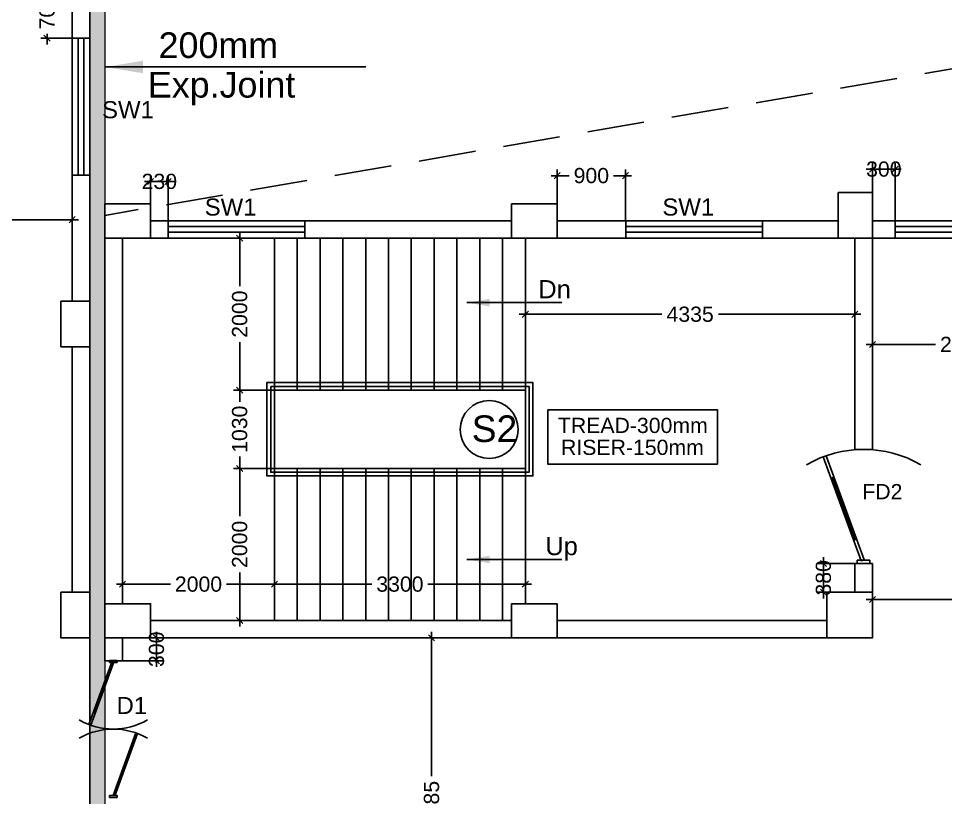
# Model space of a CAD drawing. Extents: x 7620542 to 7843793, y -6476226 to -6093835.
# Drawn here: x 7685352 to 7697545, y -6364630 to -6354381 of the extents above; entities that cross this region are included whole.
import ezdxf
from ezdxf.enums import TextEntityAlignment as Align

# ---------------------------------------------------------------- set-up
doc = ezdxf.new("R2010")
doc.units = 0
doc.header["$LTSCALE"] = 600
doc.header["$MEASUREMENT"] = 0
doc.header["$PDMODE"] = 35
doc.linetypes.add('HIDDEN', pattern=[0.375, 0.25, -0.125])
doc.linetypes.add('HIDDEN2', pattern=[0.1875, 0.125, -0.0625])
doc.layers.get('0').update_dxf_attribs({"linetype": 'CONTINUOUS'})
doc.layers.get('Defpoints').update_dxf_attribs({"linetype": 'CONTINUOUS'})
for name, color, linetype in [('DOOR', 32, 'CONTINUOUS'), ('Duct', 8, 'CONTINUOUS'), ('Exp.Joint', 104, 'CONTINUOUS'), ('Fire Door', 10, 'CONTINUOUS'), ('joinery', 7, 'CONTINUOUS'), ('LA-column', 3, 'CONTINUOUS'), ('Railing', 21, 'CONTINUOUS'), ('Stairscase', 7, 'CONTINUOUS'), ('STEPS', 7, 'CONTINUOUS'), ('TEXT', 6, 'CONTINUOUS'), ('Walls', 7, 'CONTINUOUS'), ('WIN', 151, 'CONTINUOUS'), ('Working Dim', 5, 'CONTINUOUS')]:
    doc.layers.add(name, color=color, linetype=linetype)
doc.styles.add('ari', font='arial.ttf')
doc.styles.add('ARIAL', font='arial.ttf')
doc.styles.add('ROMANS', font='romans.shx')
doc.dimstyles.new('int. dim', dxfattribs={"dimtxt": 450, "dimasz": 80, "dimexe": 80, "dimexo": 0, "dimgap": 70, "dimtad": 0, "dimdec": 0, "dimzin": 12, "dimdsep": 46, "dimtxsty": 'ari', "dimblk": 'OBLIQUE', "dimcen": 2, "dimdle": 80, "dimclrd": 256, "dimclre": 256, "dimclrt": 6, "dimadec": 0, "dimazin": 0, "dimtfac": 1, "dimtdec": 0, "dimtix": 1, "dimtmove": 2, "dimatfit": 3, "dimfxl": 1, "dimtolj": 1, "dimtzin": 0, "dimlwd": -1, "dimlwe": -1, "dimarcsym": 0})
doc.dimstyles.new('LA-Footing-dim', dxfattribs={"dimtxt": 300, "dimasz": 5, "dimexe": 25, "dimexo": 25, "dimgap": 5, "dimtad": 1, "dimdec": 0, "dimzin": 0, "dimdsep": 46, "dimtxsty": 'ROMANS', "dimblk": 'DOT', "dimcen": 0.09, "dimdle": 50, "dimclrd": 5, "dimclre": 5, "dimclrt": 6, "dimadec": 0, "dimazin": 0, "dimtfac": 1, "dimtdec": 0, "dimtix": 1, "dimtofl": 0, "dimtmove": 0, "dimatfit": 3, "dimfxl": 1, "dimtolj": 1, "dimtzin": 0, "dimarcsym": 0})

# ---------------------------------------------------------------- blocks, each defined once
blk = doc.blocks.new('_Oblique')
at = {"color": 0, "linetype": 'ByBlock', "lineweight": -2}
blk.add_line((-0.5, -0.5), (0.5, 0.5), dxfattribs=at)
blk = doc.blocks.new('*D465')
at = {"layer": 'Defpoints', "color": 0, "transparency": 16777216}
for p in [(7682459.052544187, -6357087.112516171, -3.291020921704646), (7686059.05406428, -6357027.948489898), (7686059.05406428, -6357087.112516172, -4.100008517773858)]:
    blk.add_point(p, dxfattribs=at)
at = {"layer": 'Working Dim', "transparency": 16777216}
for p, q in [((7682459.052544187, -6357087.112516171), (7682459.052544187, -6356947.948489898)), ((7686059.05406428, -6357087.112516172), (7686059.05406428, -6356947.948489898)), ((7682379.052544187, -6357027.948489898), (7683890.826837658, -6357027.948489898)), ((7686139.05406428, -6357027.948489898), (7684627.279770809, -6357027.948489898))]:
    blk.add_line(p, q, dxfattribs=at)
at = {"layer": 'Working Dim', "transparency": 16777216, "xscale": 80, "yscale": 80, "zscale": 80, "rotation": 180}
blk.add_blockref('_Oblique', (7682459.052544187, -6357027.948489898), dxfattribs=at)
at = {"layer": 'Working Dim', "transparency": 16777216, "xscale": 80, "yscale": 80, "zscale": 80}
blk.add_blockref('_Oblique', (7686059.05406428, -6357027.948489898), dxfattribs=at)
at = {"layer": 'Working Dim', "color": 6, "transparency": 16777216, "insert": (7684259.053304234, -6357027.948489898), "char_height": 200, "attachment_point": 5, "style": 'ari'}
blk.add_mtext('\\A1;3600', dxfattribs=at)
blk = doc.blocks.new('A$C40225939')
at = {"layer": 'Fire Door'}
for p, q in [((-5.326100357342511, 46.30726661719382), (493.4532751482911, 1416.692339826375)), ((-5.326100449543446, 46.30726661719382), (493.4532750570215, 1416.692339826375)), ((-5.326090291608125, 46.27927888929844), (493.4532852149568, 1416.66435209848)), ((33.82775882678106, 32.05642730090767), (532.6071343342774, 1402.441500504501)), ((33.82775873551145, 32.05642730090767), (532.6071342430077, 1402.441500504501)), ((33.82776889344677, 32.02843957301229), (532.6071444000117, 1402.413512776606)), ((114.0067043355666, 313.2588615976274), (413.2743296404369, 1135.489905523136)), ((114.006704244297, 313.2588615976274), (413.2743295491673, 1135.489905523136)), ((114.0067144022323, 313.230873869732), (413.2743397061713, 1135.461917795241)), ((133.5836339290254, 306.1334419408813), (94.42977474303916, 320.3842812562361)), ((133.5836338377558, 306.1334419408813), (94.42977465176955, 320.3842812562361)), ((133.5836439956911, 306.1054542129859), (94.42978480877355, 320.3562935283408)), ((-83.33334336942062, 41.69465443119407), (83.33332323795184, 41.69465443119407)), ((-83.33334336942062, 0.02798772789537907), (-83.33334336942062, 41.69465443119407)), ((-83.33334346162155, 41.69465443119407), (83.33332314668223, 41.69465443119407)), ((-83.33334346162155, 0.02798772789537907), (-83.33334346162155, 41.69465443119407)), ((-83.33333330368623, 41.66666670329869), (83.33333330368623, 41.66666670329869)), ((-83.33333330368623, 0), (-83.33333330368623, 41.66666670329869)), ((-83.33334336942062, 0.02798772789537907), (83.33332323795184, 0.02798772789537907)), ((-83.33334346162155, 0.02798772789537907), (83.33332314668223, 0.02798772789537907)), ((-83.33333330368623, 0), (83.33333330368623, 0)), ((33.82775882678106, 32.05642730090767), (-5.326100357342511, 46.30726661719382)), ((33.82775873551145, 32.05642730090767), (-5.326100449543446, 46.30726661719382)), ((33.82776889344677, 32.02843957301229), (-5.326090291608125, 46.27927888929844)), ((83.33332323795184, 0.02798772789537907), (83.33332323795184, 41.69465443119407)), ((83.33332314668223, 0.02798772789537907), (83.33332314668223, 41.69465443119407)), ((83.33333330368623, 0), (83.33333330368623, 41.66666670329869))]:
    blk.add_line(p, q, dxfattribs=at)
at = {"layer": 'Fire Door', "extrusion": (0, 0, -1)}
for centre in [(-1.006526872515678e-05, 0.02798772789537907), (-1.01565383374691e-05, 0.02798772789537907), (4.656612873077393e-10, 0)]:
    blk.add_ellipse(centre, major_axis=(0.1619243527425339, -1499.999992598478), ratio=0.9999999987543459, start_param=2.618101827587923, end_param=3.665299378728612, dxfattribs=at)
blk = doc.blocks.new('*D471')
at = {"layer": 'Defpoints', "color": 0, "transparency": 16777216}
for p in [(7699584.554005974, -6362026.857231604), (7696584.054623364, -6362530.457953709, 3.897390209181863), (7699584.554005974, -6362530.457953709, -0.1013091542959508)]:
    blk.add_point(p, dxfattribs=at)
at = {"layer": 'Working Dim', "transparency": 16777216}
for p, q in [((7696584.054623364, -6362530.457953709), (7696584.054623364, -6361946.857231604)), ((7699584.554005974, -6362530.457953709), (7699584.554005974, -6361946.857231604)), ((7696504.054623364, -6362026.857231604), (7697716.077848094, -6362026.857231604)), ((7699664.554005974, -6362026.857231604), (7698452.530781245, -6362026.857231604))]:
    blk.add_line(p, q, dxfattribs=at)
at = {"layer": 'Working Dim', "transparency": 16777216, "xscale": 80, "yscale": 80, "zscale": 80, "rotation": 180}
blk.add_blockref('_Oblique', (7696584.054623364, -6362026.857231604), dxfattribs=at)
at = {"layer": 'Working Dim', "transparency": 16777216, "xscale": 80, "yscale": 80, "zscale": 80}
blk.add_blockref('_Oblique', (7699584.554005974, -6362026.857231604), dxfattribs=at)
at = {"layer": 'Working Dim', "color": 6, "transparency": 16777216, "insert": (7698084.304314669, -6362026.857231604), "char_height": 200, "attachment_point": 5, "style": 'ari'}
blk.add_mtext('\\A1;3000', dxfattribs=at)
blk = doc.blocks.new('*D474')
at = {"layer": 'Defpoints', "color": 0, "transparency": 16777216}
for p in [(7698984.553997085, -6358670.097739791), (7696583.883483644, -6358802.740936019), (7698984.553997085, -6358802.740484905, 0.8158572648862901)]:
    blk.add_point(p, dxfattribs=at)
at = {"layer": 'Working Dim', "transparency": 16777216}
for p, q in [((7696583.883483644, -6358802.740936019), (7696583.883483644, -6358590.097739791)), ((7698984.553997085, -6358802.740484905), (7698984.553997085, -6358590.097739791)), ((7696503.883483644, -6358670.097739791), (7697414.218740365, -6358670.097739791)), ((7699064.553997085, -6358670.097739791), (7698154.218740365, -6358670.097739791))]:
    blk.add_line(p, q, dxfattribs=at)
at = {"layer": 'Working Dim', "transparency": 16777216, "xscale": 80, "yscale": 80, "zscale": 80, "rotation": 180}
blk.add_blockref('_Oblique', (7696583.883483644, -6358670.097739791), dxfattribs=at)
at = {"layer": 'Working Dim', "transparency": 16777216, "xscale": 80, "yscale": 80, "zscale": 80}
blk.add_blockref('_Oblique', (7698984.553997085, -6358670.097739791), dxfattribs=at)
at = {"layer": 'Working Dim', "color": 6, "transparency": 16777216, "insert": (7697784.218740365, -6358670.097739791), "char_height": 200, "attachment_point": 5, "style": 'ari'}
blk.add_mtext('\\A1;2400', dxfattribs=at)
blk = doc.blocks.new('*D428')
at = {"layer": 'Defpoints', "color": 0, "transparency": 16777216}
for p in [(7691210.832998037, -6362530.45795371, 5.131057828136074), (7690785.261969879, -6366915.446439906), (7691210.858646693, -6366915.446439906, 5.131057828136074)]:
    blk.add_point(p, dxfattribs=at)
at = {"layer": 'Working Dim', "transparency": 16777216}
for p, q in [((7690785.261969879, -6362450.45795371), (7690785.261969879, -6364349.541555608)), ((7691210.832998037, -6362530.45795371), (7690705.261969879, -6362530.45795371)), ((7690785.261969879, -6366995.446439906), (7690785.261969879, -6365096.362838009)), ((7691210.858646693, -6366915.446439906), (7690705.261969879, -6366915.446439906))]:
    blk.add_line(p, q, dxfattribs=at)
at = {"layer": 'Working Dim', "transparency": 16777216, "xscale": 80, "yscale": 80, "zscale": 80}
for p, rotation in [((7690785.261969879, -6362530.45795371), 90), ((7690785.261969879, -6366915.446439906), 270)]:
    blk.add_blockref('_Oblique', p, dxfattribs=dict(at, rotation=rotation))
at = {"layer": 'Working Dim', "color": 6, "transparency": 16777216, "insert": (7690785.261969881, -6364722.952196808), "char_height": 200, "attachment_point": 5, "rotation": 90, "style": 'ari'}
blk.add_mtext('\\A1;4385', dxfattribs=at)
blk = doc.blocks.new('_Dot')
at = {"layer": 'WIN', "color": 0, "linetype": 'ByBlock', "lineweight": -2}
blk.add_line((-0.5, 0), (-1, 0), dxfattribs=at)
at = {"layer": 'WIN', "color": 0, "linetype": 'ByBlock', "const_width": 0.5}
blk.add_lwpolyline([(-0.25, 0, 1), (0.25, 0, 1)], format="xyb", close=True, dxfattribs=at)
blk = doc.blocks.new('*D928')
at = {"layer": 'Defpoints', "color": 0, "transparency": 16777216}
for p in [(7688718.881953869, -6357270.561079348, -2.643443453158254), (7688261.075590664, -6359270.561079348), (7688718.881953869, -6359270.561079348, -2.643443453158254)]:
    blk.add_point(p, dxfattribs=at)
at = {"layer": 'Working Dim', "transparency": 16777216}
for p, q in [((7688261.075590664, -6357190.561079348), (7688261.075590664, -6357900.561079348)), ((7688718.881953869, -6357270.561079348), (7688181.075590664, -6357270.561079348)), ((7688261.075590664, -6359350.561079348), (7688261.075590664, -6358640.561079348)), ((7688718.881953869, -6359270.561079348), (7688181.075590664, -6359270.561079348))]:
    blk.add_line(p, q, dxfattribs=at)
at = {"layer": 'Working Dim', "transparency": 16777216, "xscale": 80, "yscale": 80, "zscale": 80}
for p, rotation in [((7688261.075590664, -6357270.561079348), 90), ((7688261.075590664, -6359270.561079348), 270)]:
    blk.add_blockref('_Oblique', p, dxfattribs=dict(at, rotation=rotation))
at = {"layer": 'Working Dim', "color": 6, "transparency": 16777216, "insert": (7688261.075590665, -6358270.561079348), "char_height": 200, "attachment_point": 5, "rotation": 90, "style": 'ari'}
blk.add_mtext('\\A1;2000', dxfattribs=at)
blk = doc.blocks.new('*D929')
at = {"layer": 'Defpoints', "color": 0, "transparency": 16777216}
for p in [(7688718.881953869, -6360300.169775536, -5.81031758560211), (7688261.075590664, -6362300.169775536), (7688718.881953869, -6362300.169775536, -5.81031758560211)]:
    blk.add_point(p, dxfattribs=at)
at = {"layer": 'Working Dim', "transparency": 16777216}
for p, q in [((7688261.075590664, -6360220.169775536), (7688261.075590664, -6360930.169775536)), ((7688718.881953869, -6360300.169775536), (7688181.075590664, -6360300.169775536)), ((7688261.075590664, -6362380.169775536), (7688261.075590664, -6361670.169775536)), ((7688718.881953869, -6362300.169775536), (7688181.075590664, -6362300.169775536))]:
    blk.add_line(p, q, dxfattribs=at)
at = {"layer": 'Working Dim', "transparency": 16777216, "xscale": 80, "yscale": 80, "zscale": 80}
for p, rotation in [((7688261.075590664, -6360300.169775536), 90), ((7688261.075590664, -6362300.169775536), 270)]:
    blk.add_blockref('_Oblique', p, dxfattribs=dict(at, rotation=rotation))
at = {"layer": 'Working Dim', "color": 6, "transparency": 16777216, "insert": (7688261.075590665, -6361300.169775535), "char_height": 200, "attachment_point": 5, "rotation": 90, "style": 'ari'}
blk.add_mtext('\\A1;2000', dxfattribs=at)
blk = doc.blocks.new('*D930')
at = {"layer": 'Defpoints', "color": 0, "transparency": 16777216}
for p in [(7688261.075590664, -6359270.561027161), (7688718.881953869, -6359270.561027161, -2.643443453158254), (7688718.881953869, -6360300.169775536)]:
    blk.add_point(p, dxfattribs=at)
at = {"layer": 'Working Dim', "transparency": 16777216}
for p, q in [((7688261.075590664, -6359190.561027161), (7688261.075590664, -6359426.484091662)), ((7688718.881953869, -6359270.561027161), (7688181.075590664, -6359270.561027161)), ((7688261.075590664, -6360380.169775536), (7688261.075590664, -6360144.246711034)), ((7688718.881953869, -6360300.169775536), (7688181.075590664, -6360300.169775536))]:
    blk.add_line(p, q, dxfattribs=at)
at = {"layer": 'Working Dim', "transparency": 16777216, "xscale": 80, "yscale": 80, "zscale": 80}
for p, rotation in [((7688261.075590664, -6359270.561027161), 90), ((7688261.075590664, -6360300.169775536), 270)]:
    blk.add_blockref('_Oblique', p, dxfattribs=dict(at, rotation=rotation))
at = {"layer": 'Working Dim', "color": 6, "transparency": 16777216, "insert": (7688261.075590665, -6359785.365401347), "char_height": 200, "attachment_point": 5, "rotation": 90, "style": 'ari'}
blk.add_mtext('\\A1;1030', dxfattribs=at)
blk = doc.blocks.new('*D931')
at = {"layer": 'Defpoints', "color": 0, "transparency": 16777216}
for p in [(7692018.881953869, -6358270.56107935, -2.643443453156415), (7696354.054623364, -6358270.561079348), (7696354.054623364, -6358273.066352399)]:
    blk.add_point(p, dxfattribs=at)
at = {"layer": 'Working Dim', "transparency": 16777216}
for p, q in [((7691938.881953869, -6358273.066352399), (7693813.057647415, -6358273.066352399)), ((7692018.881953869, -6358270.56107935), (7692018.881953869, -6358353.066352399)), ((7696434.054623364, -6358273.066352399), (7694559.878929817, -6358273.066352399)), ((7696354.054623364, -6358270.561079348), (7696354.054623364, -6358353.066352399))]:
    blk.add_line(p, q, dxfattribs=at)
at = {"layer": 'Working Dim', "transparency": 16777216, "xscale": 80, "yscale": 80, "zscale": 80, "rotation": 180}
blk.add_blockref('_Oblique', (7692018.881953869, -6358273.066352399), dxfattribs=at)
at = {"layer": 'Working Dim', "transparency": 16777216, "xscale": 80, "yscale": 80, "zscale": 80}
blk.add_blockref('_Oblique', (7696354.054623364, -6358273.066352399), dxfattribs=at)
at = {"layer": 'Working Dim', "color": 6, "transparency": 16777216, "insert": (7694186.468288616, -6358273.066352399), "char_height": 200, "attachment_point": 5, "style": 'ari'}
blk.add_mtext('\\A1;4335', dxfattribs=at)
blk = doc.blocks.new('*D951')
at = {"layer": 'Defpoints', "color": 0, "transparency": 16777216}
for p in [(7688718.881953869, -6361824.25036902, -0.6792597574660366), (7688718.881953869, -6361824.25036902), (7692018.881953869, -6362080.436352353, -0.6792597574660366)]:
    blk.add_point(p, dxfattribs=at)
at = {"layer": 'Working Dim', "transparency": 16777216}
for p, q in [((7688718.881953869, -6361824.25036902), (7688718.881953869, -6361744.25036902)), ((7692018.881953869, -6362080.436352353), (7692018.881953869, -6361744.25036902)), ((7688638.881953869, -6361824.25036902), (7690000.655487293, -6361824.25036902)), ((7692098.881953869, -6361824.25036902), (7690737.108420445, -6361824.25036902))]:
    blk.add_line(p, q, dxfattribs=at)
at = {"layer": 'Working Dim', "transparency": 16777216, "xscale": 80, "yscale": 80, "zscale": 80, "rotation": 180}
blk.add_blockref('_Oblique', (7688718.881953869, -6361824.25036902), dxfattribs=at)
at = {"layer": 'Working Dim', "transparency": 16777216, "xscale": 80, "yscale": 80, "zscale": 80}
blk.add_blockref('_Oblique', (7692018.881953869, -6361824.25036902), dxfattribs=at)
at = {"layer": 'Working Dim', "color": 6, "transparency": 16777216, "insert": (7690368.881953869, -6361824.25036902), "char_height": 200, "attachment_point": 5, "style": 'ari'}
blk.add_mtext('\\A1;3300', dxfattribs=at)
blk = doc.blocks.new('*D952')
at = {"layer": 'Defpoints', "color": 0, "transparency": 16777216}
for p in [(7686719.053609047, -6361824.244367198, 2.758476827004415), (7686719.053609047, -6361824.25036902), (7688718.881953869, -6361824.25036902, -0.6792597574660366)]:
    blk.add_point(p, dxfattribs=at)
at = {"layer": 'Working Dim', "transparency": 16777216}
for p, q in [((7688718.881953869, -6361824.25036902), (7688718.881953869, -6361744.25036902)), ((7686639.053609047, -6361824.25036902), (7687348.967781458, -6361824.25036902)), ((7686719.053609047, -6361824.244367198), (7686719.053609047, -6361904.25036902)), ((7688798.881953869, -6361824.25036902), (7688088.967781458, -6361824.25036902))]:
    blk.add_line(p, q, dxfattribs=at)
at = {"layer": 'Working Dim', "transparency": 16777216, "xscale": 80, "yscale": 80, "zscale": 80, "rotation": 180}
blk.add_blockref('_Oblique', (7686719.053609047, -6361824.25036902), dxfattribs=at)
at = {"layer": 'Working Dim', "transparency": 16777216, "xscale": 80, "yscale": 80, "zscale": 80}
blk.add_blockref('_Oblique', (7688718.881953869, -6361824.25036902), dxfattribs=at)
at = {"layer": 'Working Dim', "color": 6, "transparency": 16777216, "insert": (7687718.967781458, -6361824.25036902), "char_height": 200, "attachment_point": 5, "style": 'ari'}
blk.add_mtext('\\A1;2000', dxfattribs=at)
blk = doc.blocks.new('Z$W@#5624')
at = {"layer": 'DOOR'}
for p, q in [((19.1931269839406, 469.7108599827625), (840.4000005498528, 768.6057177550392)), ((27.73298007249832, 446.2478064824827), (848.9398536421359, 745.142664254643)), ((187.7044282406569, 517.7583047868684), (680.4285523816943, 697.0952194505371)), ((676.1586258374155, 708.8267462007934), (684.6984789296985, 685.3636927003972)), ((0, 399.5017601335421), (0, 499.3772001727484)), ((0, 499.3772001727484), (24.96886004135013, 499.3772001727484)), ((24.96886004135013, 399.5017601335421), (24.96886004135013, 499.3772001727484)), ((183.434501696378, 529.489831537474), (191.9743547849357, 506.0267780367285)), ((1797.757922988385, 499.3772001727484), (1772.789062947035, 499.3772001727484)), ((1772.789062947035, 399.5017601335421), (1772.789062947035, 499.3772001727484)), ((1797.757922988385, 399.5017601335421), (1797.757922988385, 499.3772001727484)), ((0, 399.5017601335421), (24.96886004135013, 399.5017601335421)), ((19.1931269839406, 469.7108599827625), (27.73298007249832, 446.2478064824827)), ((1770.024942912161, 452.6311538242735), (948.8180693462491, 153.7362960521132)), ((1778.564796000719, 429.1681003239937), (957.3579224385321, 130.2732425518334)), ((1610.053494744003, 381.1206555198878), (1117.329370606691, 201.7837408562191)), ((1614.323421288282, 369.3891287692823), (1605.783568199724, 392.8521822700277)), ((1778.564796000719, 429.1681003239937), (1770.024942912161, 452.6311538242735)), ((1797.757922988385, 399.5017601335421), (1772.789062947035, 399.5017601335421)), ((1113.059444058686, 213.515267606359), (1121.59929715097, 190.0522141060792))]:
    blk.add_line(p, q, dxfattribs=at)
at = {"layer": 'DOOR', "color": 145}
for centre, ratio, start_param, end_param in [((0, 449.4394801533781), 0.9999999987281364, 2.617993895650716, 3.665191446791339), ((1797.757922988385, 449.4394801533781), 0.9999999987281363, -0.5235987579390775, 0.5235987932015447)]:
    blk.add_ellipse(centre, major_axis=(-898.8789614941404, 1.584834503687796e-05), ratio=ratio, start_param=start_param, end_param=end_param, dxfattribs=at)
blk = doc.blocks.new('*D1660')
at = {"layer": 'Defpoints', "color": 0, "transparency": 16777216}
for p in [(7687319.02976787, -6356524.879315943), (7687089.14673663, -6356820.899367241, 7.872416206803502), (7687319.02976787, -6357040.899201697)]:
    blk.add_point(p, dxfattribs=at)
at = {"layer": 'Working Dim', "transparency": 16777216}
for p, q in [((7687089.14673663, -6356820.899367241), (7687089.14673663, -6356444.879315943)), ((7687319.02976787, -6357040.899201697), (7687319.02976787, -6356444.879315943)), ((7687089.14673663, -6356524.879315943), (7687009.14673663, -6356524.879315943)), ((7687089.14673663, -6356524.879315943), (7687319.02976787, -6356524.879315943)), ((7687319.02976787, -6356524.879315943), (7687399.02976787, -6356524.879315943))]:
    blk.add_line(p, q, dxfattribs=at)
at = {"layer": 'Working Dim', "transparency": 16777216, "xscale": 80, "yscale": 80, "zscale": 80}
blk.add_blockref('_Oblique', (7687089.14673663, -6356524.879315943), dxfattribs=at)
at = {"layer": 'Working Dim', "transparency": 16777216, "xscale": 80, "yscale": 80, "zscale": 80, "rotation": 180}
blk.add_blockref('_Oblique', (7687319.02976787, -6356524.879315943), dxfattribs=at)
at = {"layer": 'Working Dim', "color": 6, "transparency": 16777216, "insert": (7687204.08825225, -6356524.879315943), "char_height": 200, "attachment_point": 5, "style": 'ari'}
blk.add_mtext('\\A1;230', dxfattribs=at)
blk = doc.blocks.new('*D1661')
at = {"layer": 'Defpoints', "color": 0, "transparency": 16777216}
for p in [(7693337.061858532, -6356448.68665283), (7692436.647830312, -6356820.899367241, 9.613041552453689), (7693337.061858532, -6357040.737710352)]:
    blk.add_point(p, dxfattribs=at)
at = {"layer": 'Working Dim', "transparency": 16777216}
for p, q in [((7692436.647830312, -6356820.899367241), (7692436.647830312, -6356368.68665283)), ((7693337.061858532, -6357040.737710352), (7693337.061858532, -6356368.68665283)), ((7692356.647830312, -6356448.68665283), (7692596.254571571, -6356448.68665283)), ((7693417.061858532, -6356448.68665283), (7693177.455117273, -6356448.68665283))]:
    blk.add_line(p, q, dxfattribs=at)
at = {"layer": 'Working Dim', "transparency": 16777216, "xscale": 80, "yscale": 80, "zscale": 80, "rotation": 180}
blk.add_blockref('_Oblique', (7692436.647830312, -6356448.68665283), dxfattribs=at)
at = {"layer": 'Working Dim', "transparency": 16777216, "xscale": 80, "yscale": 80, "zscale": 80}
blk.add_blockref('_Oblique', (7693337.061858532, -6356448.68665283), dxfattribs=at)
at = {"layer": 'Working Dim', "color": 6, "transparency": 16777216, "insert": (7692886.854844422, -6356448.68665283), "char_height": 200, "attachment_point": 5, "style": 'ari'}
blk.add_mtext('\\A1;900', dxfattribs=at)
blk = doc.blocks.new('*D1662')
at = {"layer": 'Defpoints', "color": 0, "transparency": 16777216}
for p in [(7696584.148099125, -6356362.985545715), (7696584.148099125, -6356670.899367241, 7.872416206803502), (7696884.305934492, -6357040.732389822)]:
    blk.add_point(p, dxfattribs=at)
at = {"layer": 'Working Dim', "transparency": 16777216}
for p, q in [((7696584.148099125, -6356362.985545715), (7696504.148099125, -6356362.985545715)), ((7696584.148099125, -6356670.899367241), (7696584.148099125, -6356282.985545715)), ((7696884.305934492, -6356362.985545715), (7696584.148099125, -6356362.985545715)), ((7696884.305934492, -6357040.732389822), (7696884.305934492, -6356282.985545715)), ((7696884.305934492, -6356362.985545715), (7696964.305934492, -6356362.985545715))]:
    blk.add_line(p, q, dxfattribs=at)
at = {"layer": 'Working Dim', "transparency": 16777216, "xscale": 80, "yscale": 80, "zscale": 80}
blk.add_blockref('_Oblique', (7696584.148099125, -6356362.985545715), dxfattribs=at)
at = {"layer": 'Working Dim', "transparency": 16777216, "xscale": 80, "yscale": 80, "zscale": 80, "rotation": 180}
blk.add_blockref('_Oblique', (7696884.305934492, -6356362.985545715), dxfattribs=at)
at = {"layer": 'Working Dim', "color": 6, "transparency": 16777216, "insert": (7696734.227016808, -6356362.985545715), "char_height": 200, "attachment_point": 5, "style": 'ari'}
blk.add_mtext('\\A1;300', dxfattribs=at)
blk = doc.blocks.new('*D1670')
at = {"layer": 'Defpoints', "color": 0, "transparency": 16777216}
for p in [(7695939.972770949, -6361550.457953709), (7696354.054623364, -6361550.457953709), (7696354.054623366, -6361930.453843731, 14.1595058654554)]:
    blk.add_point(p, dxfattribs=at)
at = {"layer": 'Working Dim', "transparency": 16777216}
for p, q in [((7695939.972770949, -6361550.457953709), (7695939.972770949, -6361470.457953709)), ((7696354.054623364, -6361550.457953709), (7695859.972770949, -6361550.457953709)), ((7695939.972770949, -6361930.453843731), (7695939.972770949, -6361550.457953709)), ((7696354.054623366, -6361930.453843731), (7695859.972770949, -6361930.453843731)), ((7695939.972770949, -6361930.453843731), (7695939.972770949, -6362010.453843731))]:
    blk.add_line(p, q, dxfattribs=at)
at = {"layer": 'Working Dim', "transparency": 16777216, "xscale": 80, "yscale": 80, "zscale": 80}
for p, rotation in [((7695939.972770949, -6361550.457953709), 270), ((7695939.972770949, -6361930.453843731), 90)]:
    blk.add_blockref('_Oblique', p, dxfattribs=dict(at, rotation=rotation))
at = {"layer": 'Working Dim', "color": 6, "transparency": 16777216, "insert": (7695939.972770951, -6361740.45589872), "char_height": 200, "attachment_point": 5, "rotation": 90, "style": 'ari'}
blk.add_mtext('\\A1;380', dxfattribs=at)
blk = doc.blocks.new('*D1678')
at = {"layer": 'Defpoints', "color": 0, "transparency": 16777216}
for p in [(7686719.053260869, -6362530.453843731, 9.028448037319322), (7686719.053260869, -6362830.563909622), (7687166.930503648, -6362830.563909622)]:
    blk.add_point(p, dxfattribs=at)
at = {"layer": 'Working Dim', "transparency": 16777216}
for p, q in [((7687166.930503648, -6362530.453843731), (7687166.930503648, -6362450.453843731)), ((7686719.053260869, -6362530.453843731), (7687246.930503648, -6362530.453843731)), ((7687166.930503648, -6362530.453843731), (7687166.930503648, -6362830.563909622)), ((7686719.053260869, -6362830.563909622), (7687246.930503648, -6362830.563909622)), ((7687166.930503648, -6362830.563909622), (7687166.930503648, -6362910.563909622))]:
    blk.add_line(p, q, dxfattribs=at)
at = {"layer": 'Working Dim', "transparency": 16777216, "xscale": 80, "yscale": 80, "zscale": 80}
for p, rotation in [((7687166.930503648, -6362530.453843731), 270), ((7687166.930503648, -6362830.563909622), 90)]:
    blk.add_blockref('_Oblique', p, dxfattribs=dict(at, rotation=rotation))
at = {"layer": 'Working Dim', "color": 6, "transparency": 16777216, "insert": (7687166.93050365, -6362680.508876676), "char_height": 200, "attachment_point": 5, "rotation": 90, "style": 'ari'}
blk.add_mtext('\\A1;300', dxfattribs=at)
blk = doc.blocks.new('*D1741')
at = {"layer": 'Defpoints', "color": 0, "transparency": 16777216}
for p in [(7686059.053073916, -6353940.538469197), (7685726.830094976, -6354640.841759391), (7686059.139332798, -6354640.841759391)]:
    blk.add_point(p, dxfattribs=at)
at = {"layer": 'Working Dim', "transparency": 16777216}
for p, q in [((7686059.053073916, -6353940.538469197), (7685646.830094976, -6353940.538469197)), ((7685726.830094976, -6353940.538469197), (7685726.830094976, -6353860.538469197)), ((7685726.830094976, -6353940.538469197), (7685726.830094976, -6354000.908395331)), ((7686059.139332798, -6354640.841759391), (7685646.830094976, -6354640.841759391)), ((7685726.830094976, -6354640.841759391), (7685726.830094976, -6354580.471833257)), ((7685726.830094976, -6354640.841759391), (7685726.830094976, -6354720.841759391))]:
    blk.add_line(p, q, dxfattribs=at)
at = {"layer": 'Working Dim', "transparency": 16777216, "xscale": 80, "yscale": 80, "zscale": 80}
for p, rotation in [((7685726.830094976, -6353940.538469197), 270), ((7685726.830094976, -6354640.841759391), 90)]:
    blk.add_blockref('_Oblique', p, dxfattribs=dict(at, rotation=rotation))
at = {"layer": 'Working Dim', "color": 6, "transparency": 16777216, "insert": (7685726.830094978, -6354290.690114293), "char_height": 200, "attachment_point": 5, "rotation": 90, "style": 'ari'}
blk.add_mtext('\\A1;700', dxfattribs=at)

msp = doc.modelspace()

# ---------------------------------------------------------------- hatches: boundary and pattern name
at = {"layer": 'Exp.Joint', "linetype": 'HIDDEN'}
msp.add_hatch(color=256, dxfattribs=at).paths.add_polyline_path([(7686489.139292612, -6334860.672940598), (7686289.139252546, -6334860.672940598), (7686289.139252546, -6455862.509456462), (7686489.139292612, -6455862.509456462)])

# ---------------------------------------------------------------- linework, layer by layer
msp.add_circle((7691543.139652885, -6359788.790937822, -14.83048742369396), 381.4256101551181)
at = {"layer": 'Duct', "color": 8, "linetype": 'HIDDEN2', "ltscale": 10}
msp.add_line((7715749.144272772, -6351910.251499412, -14.83048742369396), (7686489.053501391, -6356970.917313859, -14.83048742369396), dxfattribs=at)
at = {"layer": 'Exp.Joint', "linetype": 'HIDDEN', "const_width": 20, "elevation": -9.883545570220344}
msp.add_lwpolyline([(7686489.139292612, -6334860.672940598), (7686289.139252546, -6334860.672940598), (7686289.139252546, -6455862.509456462), (7686489.139292612, -6455862.509456462)], close=True, dxfattribs=at)
at = {"layer": 'LA-column', "color": 2}
for points, elevation in [([(7696134.148099125, -6357270.899367241), (7696584.148099125, -6357270.899367241), (7696584.148099125, -6356670.899367241), (7696134.148099125, -6356670.899367241)], -12.08912904502653), ([(7686489.14673663, -6357270.899367241), (7687089.14673663, -6357270.899367241), (7687089.14673663, -6356820.899367241), (7686489.14673663, -6356820.899367241)], -12.08912904502653), ([(7691836.647830312, -6357270.899367241), (7692436.647830312, -6357270.899367241), (7692436.647830312, -6356820.899367241), (7691836.647830312, -6356820.899367241)], -10.34850369937635), ([(7686289.144019471, -6358700.36552131), (7686289.144019471, -6358100.36552131), (7685909.144019471, -6358100.36552131), (7685909.144019471, -6358700.36552131)], -14.6394998205535), ([(7686289.144285672, -6362530.453843731), (7686289.144285672, -6361930.453843731), (7685909.144285672, -6361930.453843731), (7685909.144285672, -6362530.453843731)], -14.83048742369396), ([(7695984.144839973, -6362530.453843731), (7696584.144839973, -6362530.453843731), (7696584.144839973, -6361930.453843731), (7695984.144839973, -6361930.453843731)], -5.80203938637464), ([(7686489.143477478, -6362530.453843731), (7687089.143477478, -6362530.453843731), (7687089.143477478, -6362080.453843731), (7686489.143477478, -6362080.453843731)], -5.80203938637464), ([(7691836.647830312, -6362530.454113516), (7692436.647830312, -6362530.454113516), (7692436.647830312, -6362080.454113516), (7691836.647830312, -6362080.454113516)], -18.22091990617741)]:
    msp.add_lwpolyline(points, close=True, dxfattribs=dict(at, elevation=elevation))
at = {"layer": 'Railing', "elevation": -12.34287304871614}
for points in [[(7688618.880787812, -6359170.559913293), (7692118.883119926, -6359170.559913293), (7692118.883119926, -6360400.170941593), (7688618.880787812, -6360400.170941593)], [(7688668.881370841, -6359220.560496322), (7692068.882536897, -6359220.560496322), (7692068.882536897, -6360350.170358565), (7688668.881370841, -6360350.170358565)]]:
    msp.add_lwpolyline(points, close=True, dxfattribs=at)
at = {"layer": 'Stairscase', "color": 7}
for p, q in [((7688718.881953869, -6359270.561079348, -12.34287304871614), (7688718.881953869, -6357270.561079348, -12.34287304871614)), ((7689018.881953869, -6359270.56107935, -12.3428730487143), (7689018.881953869, -6357270.56107935, -12.3428730487143)), ((7689318.881953869, -6359270.56107935, -12.3428730487143), (7689318.881953869, -6357270.56107935, -12.3428730487143)), ((7689618.881953869, -6359270.56107935, -12.3428730487143), (7689618.881953869, -6357270.56107935, -12.3428730487143)), ((7689918.881953869, -6359270.56107935, -12.3428730487143), (7689918.881953869, -6357270.56107935, -12.3428730487143)), ((7690218.881953869, -6359270.56107935, -12.3428730487143), (7690218.881953869, -6357270.56107935, -12.3428730487143)), ((7690518.881953869, -6359270.56107935, -12.3428730487143), (7690518.881953869, -6357270.56107935, -12.3428730487143)), ((7690818.881953869, -6359270.56107935, -12.3428730487143), (7690818.881953869, -6357270.56107935, -12.3428730487143)), ((7691118.881953869, -6359270.56107935, -12.3428730487143), (7691118.881953869, -6357270.56107935, -12.3428730487143)), ((7691418.881953869, -6359270.56107935, -12.3428730487143), (7691418.881953869, -6357270.56107935, -12.3428730487143)), ((7691718.881953869, -6359270.56107935, -12.3428730487143), (7691718.881953869, -6357270.56107935, -12.3428730487143)), ((7692018.881953869, -6359270.56107935, -12.3428730487143), (7692018.881953869, -6357270.56107935, -12.3428730487143)), ((7688718.881953869, -6362300.169775536, -15.50974718116), (7688718.881953869, -6360300.169775536, -15.50974718116)), ((7689018.881953869, -6360300.169775536, -15.50974718116), (7689018.881953869, -6362300.169775536, -15.50974718116)), ((7689318.881953869, -6360300.169775536, -15.50974718116), (7689318.881953869, -6362300.169775536, -15.50974718116)), ((7689618.881953869, -6360300.169775536, -15.50974718116), (7689618.881953869, -6362300.169775536, -15.50974718116)), ((7689918.881953869, -6360300.169775536, -15.50974718116), (7689918.881953869, -6362300.169775536, -15.50974718116)), ((7690218.881953869, -6360300.169775536, -15.50974718116), (7690218.881953869, -6362300.169775536, -15.50974718116)), ((7690518.881953869, -6360300.169775536, -15.50974718116), (7690518.881953869, -6362300.169775536, -15.50974718116)), ((7690818.881953869, -6360300.169775536, -15.50974718116), (7690818.881953869, -6362300.169775536, -15.50974718116)), ((7691118.881953869, -6360300.169775536, -15.50974718116), (7691118.881953869, -6362300.169775536, -15.50974718116)), ((7691418.881953869, -6360300.169775536, -15.50974718116), (7691418.881953869, -6362300.169775536, -15.50974718116)), ((7691718.881953869, -6360300.169775536, -15.50974718116), (7691718.881953869, -6362300.169775536, -15.50974718116)), ((7692018.881953869, -6360300.169775536, -15.50974718116), (7692018.881953869, -6362080.436352353, -15.50974718116))]:
    msp.add_line(p, q, dxfattribs=at)
at = {"layer": 'Stairscase', "color": 7, "elevation": -12.34287304871614}
msp.add_lwpolyline([(7688718.881953869, -6359270.56107935), (7692018.881953869, -6359270.56107935), (7692018.881953869, -6360300.169775536), (7688718.881953869, -6360300.169775536)], close=True, dxfattribs=at)
at = {"layer": 'STEPS', "elevation": -14.83048742369396}
msp.add_lwpolyline([(7692313.069225094, -6359528.977020979), (7694544.716565273, -6359528.977020979), (7694544.716565273, -6360244.557904728), (7692313.069225094, -6360244.557904728)], close=True, dxfattribs=at)
at = {"layer": 'Walls', "linetype": 'Continuous'}
for p, q in [((7686059.12372777, -6351910.538469197, -14.83048742369396), (7686059.144019471, -6358100.365521311, -14.83048742369396)), ((7686289.123727766, -6351910.538469197, -14.83048742369396), (7686289.144019471, -6358100.365521311, -14.83048742369396)), ((7687089.029767868, -6357040.903551505, -14.83048742369396), (7691836.647830312, -6357040.907553578, -14.83048742369396)), ((7692436.647830312, -6357040.907870736, -14.83048742369396), (7696134.148099125, -6357040.91085718, -14.83048742369396)), ((7698984.553986466, -6357040.903522131, -14.83048742369396), (7696584.057882515, -6357040.903536951, -14.83048742369396)), ((7686489.052769192, -6362080.435662428, -14.83048742369396), (7686489.068535979, -6357270.899366985, -14.83048742369396)), ((7686719.052769189, -6362080.436082567, -14.83048742369396), (7686719.068536525, -6357270.732942075, -14.83048742369396)), ((7687089.147392728, -6357270.732942075, -14.83048742369396), (7691836.647830312, -6357270.736246449, -14.83048742369396)), ((7692436.647830312, -6357270.736508322, -14.83048742369396), (7696134.148099125, -6357270.738974186, -14.83048742369396)), ((7696354.054623344, -6357270.732397232, -14.83048742369396), (7696354.054623355, -6360050.457953709, -14.83048742369396)), ((7696584.054623363, -6357270.732397232, -14.83048742369396), (7696584.054623363, -6360050.457953709, -14.83048742369396)), ((7698984.553986466, -6357270.732382411, -14.83048742369396), (7696584.057882515, -6357270.732397231, -14.83048742369396)), ((7686059.133430486, -6361930.453843731, -14.83048742369396), (7686059.144019471, -6358700.365521311, -14.83048742369396)), ((7686289.133430486, -6361930.453843731, -14.83048742369396), (7686289.144019471, -6358700.365521311, -14.83048742369396)), ((7696584.054623363, -6360050.457953709, -14.83048742369396), (7696354.054623363, -6360050.457953709, -14.83048742369396)), ((7696584.054623363, -6361550.457953709, -14.83048742369396), (7696354.054623364, -6361550.457953709, -14.83048742369396)), ((7696354.054623363, -6361550.457953709, -14.83048742369396), (7696354.054623366, -6361930.436082567, -14.83048742369396)), ((7696584.054623363, -6361550.457953709, -14.83048742369396), (7696584.054623363, -6361930.436082567, -14.83048742369396)), ((7687089.026508718, -6362300.098332039, -14.83048742369396), (7691836.647830312, -6362300.09833204, -14.83048742369396)), ((7692436.647830312, -6362300.09833204, -14.83048742369396), (7695984.144839973, -6362300.098332041, -14.83048742369396)), ((7686489.053260869, -6362830.563909622, -14.83048742369396), (7686489.053260869, -6362530.457860472, -14.83048742369396)), ((7686719.053260869, -6362830.563909622, -14.83048742369396), (7686719.053260869, -6362530.457860472, -14.83048742369396)), ((7687089.026508718, -6362530.457953709, -14.83048742369396), (7691836.647830312, -6362530.457953709, -14.83048742369396)), ((7692436.647830312, -6362530.457953709, -14.83048742369396), (7695984.144839973, -6362530.457953709, -14.83048742369396)), ((7686489.053260867, -6362830.563909622, -14.83048742369396), (7686719.053256606, -6362830.563909622, -14.83048742369396))]:
    msp.add_line(p, q, dxfattribs=at)
at = {"layer": 'WIN', "linetype": 'Continuous', "elevation": -14.83048742369396}
for points in [[(7686289.139332798, -6356440.841759391), (7686059.139332798, -6356440.841759391), (7686059.139332798, -6354640.841759391), (7686289.139332798, -6354640.841759391)], [(7686212.139332798, -6356440.841759391), (7686136.139332798, -6356440.841759391), (7686136.139332798, -6354640.841759391), (7686212.139332798, -6354640.841759391)], [(7687319.029767868, -6357040.899201697), (7687319.029767868, -6357270.899201697), (7689119.029767868, -6357270.899201697), (7689119.029767868, -6357040.899201697)], [(7687319.029767868, -6357117.899201697), (7687319.029767868, -6357193.899201697), (7689119.029767868, -6357193.899201697), (7689119.029767868, -6357117.899201697)], [(7693339.061858532, -6357040.737710352), (7693339.061858532, -6357270.737710352), (7695139.061858532, -6357270.737710352), (7695139.061858532, -6357040.737710352)], [(7693339.061858532, -6357117.737710352), (7693339.061858532, -6357193.737710352), (7695139.061858532, -6357193.737710352), (7695139.061858532, -6357117.737710352)], [(7698684.305934492, -6357040.732389822), (7698684.305934492, -6357270.732389822), (7696884.305934492, -6357270.732389822), (7696884.305934492, -6357040.732389822)], [(7698684.305934492, -6357117.732389822), (7698684.305934492, -6357193.732389822), (7696884.305934492, -6357193.732389822), (7696884.305934492, -6357117.732389822)]]:
    msp.add_lwpolyline(points, close=True, dxfattribs=at)

# ---------------------------------------------------------------- block references
at = {"layer": 'DOOR', "linetype": 'Continuous', "xscale": -1.001247152686119, "yscale": 1.001247152686119, "zscale": 1.001247151760859, "rotation": 270}
msp.add_blockref('Z$W@#5624', (7686147.896446918, -6364630.36853818, -12.27324502050328), dxfattribs=at)
at = {"layer": 'Fire Door', "xscale": -1}
msp.add_blockref('A$C40225939', (7696469.054623363, -6361550.457953709, -14.83048742369396), dxfattribs=at)

# ---------------------------------------------------------------- texts
at = {"layer": 'Exp.Joint', "color": 7, "style": 'ARIAL'}
for s, p in [('200mm', (7687980.025448817, -6354900.304257916, 3.876618996974184)), ('Exp.Joint', (7688022.989567282, -6355421.313476056, 3.876618996974184))]:
    msp.add_text(s, height=337.5, dxfattribs=at).set_placement(p, align=Align.CENTER)
at = {"layer": 'Fire Door', "style": 'ARIAL'}
msp.add_text('FD2', height=200, dxfattribs=at).set_placement((7696715.062461005, -6360706.269582179, -14.83048742369396), align=Align.CENTER)
at = {"layer": 'joinery', "style": 'ari'}
for s, p in [('SW1', (7686791.56090805, -6355693.088622905, -14.83048742369396)), ('SW1', (7688141.900890511, -6356974.006379936, -14.83048742369396)), ('SW1', (7694161.932981174, -6356973.844888591, -14.83048742369396)), ('D1', (7686842.358289046, -6363532.526363541, -12.27324502050328))]:
    msp.add_text(s, height=225, dxfattribs=at).set_placement(p, align=Align.CENTER)
at = {"layer": 'Stairscase', "color": 7, "linetype": 'Continuous', "style": 'ARIAL'}
for s, p in [('Dn', (7692403.042515575, -6358062.615605379, -15.50974718121786)), ('Up', (7692495.517840247, -6361442.589778049, -15.50974718121786))]:
    msp.add_text(s, height=240, dxfattribs=at).set_placement(p, align=Align.CENTER)
at = {"layer": 'STEPS', "color": 6, "style": 'ARIAL'}
msp.add_text('S2', height=350, dxfattribs=at).set_placement((7691612.528600372, -6359953.174439611, -14.83048742369396), align=Align.CENTER)
at = {"layer": 'TEXT', "color": 7, "style": 'ARIAL'}
for s, p in [('TREAD-300mm', (7693432.655800744, -6359834.591643937, -14.83048742369396)), ('RISER-150mm', (7693427.122342979, -6360123.262411982, -14.83048742369396))]:
    msp.add_text(s, height=200, dxfattribs=at).set_placement(p, align=Align.CENTER)

# ---------------------------------------------------------------- dimensions: what is measured, and where the dimension line sits
at = {"layer": 'Working Dim'}
for base, p1, p2, override, picture, middle in [((7685726.830094976, -6354640.841759391, -14.83048742369396), (7686059.053073916, -6353940.538469197, -14.83048742369396), (7686059.139332798, -6354640.841759391, -14.83048742369396), {"dimtxt": 200, "dimarcsym": 1}, '*D1741', (7685726.830094978, -6354290.690114293, -14.83048742369396)), ((7688261.075590664, -6359270.561079348, -9.699429595557888), (7688718.881953869, -6357270.561079348, -12.34287304871614), (7688718.881953869, -6359270.561079348, -12.34287304871614), {"dimtxt": 200}, '*D928', (7688261.075590665, -6358270.561079348, -9.699429595557888)), ((7688261.075590664, -6359270.561027161, -9.699429595557888), (7688718.881953869, -6360300.169775536, -9.699429595557888), (7688718.881953869, -6359270.561027161, -12.34287304871614), {"dimtxt": 200}, '*D930', (7688261.075590665, -6359785.365401347, -9.699429595557888)), ((7688261.075590664, -6362300.169775536, -9.699429595557888), (7688718.881953869, -6360300.169775536, -15.50974718116), (7688718.881953869, -6362300.169775536, -15.50974718116), {"dimtxt": 200}, '*D929', (7688261.075590665, -6361300.169775535, -9.699429595557888)), ((7695939.972770949, -6361550.457953709, -19.96154525183004), (7696354.054623366, -6361930.453843731, -5.80203938637464), (7696354.054623364, -6361550.457953709, -19.96154525183004), {"dimtxt": 200, "dimarcsym": 1}, '*D1670', (7695939.972770951, -6361740.45589872, -19.96154525183004)), ((7687166.930503648, -6362830.563909622, -14.83048742369396), (7686719.053260869, -6362530.453843731, -5.80203938637464), (7686719.053260869, -6362830.563909622, -14.83048742369396), {"dimtxt": 200, "dimarcsym": 1}, '*D1678', (7687166.93050365, -6362680.508876676, -14.83048742369396)), ((7690785.261969879, -6366915.446439906, -14.83048742369396), (7691210.832998037, -6362530.45795371, -9.699429595557888), (7691210.858646693, -6366915.446439906, -9.699429595557888), {"dimtxt": 200}, '*D428', (7690785.261969881, -6364722.952196808, -14.83048742369396))]:
    dim = msp.add_linear_dim(base=base, p1=p1, p2=p2, angle=90, dimstyle='int. dim', override=override, dxfattribs=at)
    dim.commit()
    dim.dimension.update_dxf_attribs({"geometry": picture, "text_midpoint": middle})
for base, p1, p2, override, picture, middle in [((7696584.148099125, -6356362.985545715, -19.96154525183004), (7696884.305934492, -6357040.732389822, -19.96154525183004), (7696584.148099125, -6356670.899367241, -12.08912904502653), {"dimtxt": 200, "dimarcsym": 1}, '*D1662', (7696734.227016808, -6356362.985545715, -19.96154525183004)), ((7687319.02976787, -6356524.879315943, -19.96154525183004), (7687089.14673663, -6356820.899367241, -12.08912904502653), (7687319.02976787, -6357040.899201697, -19.96154525183004), {"dimtxt": 200, "dimarcsym": 1}, '*D1660', (7687204.08825225, -6356524.879315943, -19.96154525183004)), ((7693337.061858532, -6356448.68665283, -19.96154525183004), (7692436.647830312, -6356820.899367241, -10.34850369937635), (7693337.061858532, -6357040.737710352, -19.96154525183004), {"dimtxt": 200, "dimarcsym": 1}, '*D1661', (7692886.854844422, -6356448.68665283, -19.96154525183004)), ((7686059.05406428, -6357027.948489898, -9.699429595557888), (7682459.052544187, -6357087.112516171, -12.99045051726253), (7686059.05406428, -6357087.112516172, -13.79943811333175), {"dimtxt": 200}, '*D465', (7684259.053304234, -6357027.948489898, -9.699429595557888)), ((7696354.054623364, -6358273.066352399, -9.699429595557888), (7692018.881953869, -6358270.56107935, -12.3428730487143), (7696354.054623364, -6358270.561079348, -9.699429595556069), {"dimtxt": 200}, '*D931', (7694186.468288616, -6358273.066352399, -9.699429595557888)), ((7686719.053609047, -6361824.25036902, -14.83048742369396), (7688718.881953869, -6361824.25036902, -15.50974718116), (7686719.053609047, -6361824.244367198, -12.07201059668955), {"dimtxt": 200}, '*D952', (7687718.967781458, -6361824.25036902, -14.83048742369396)), ((7688718.881953869, -6361824.25036902, -14.83048742369396), (7692018.881953869, -6362080.436352353, -15.50974718116), (7688718.881953869, -6361824.25036902, -15.50974718116), {"dimtxt": 200}, '*D951', (7690368.881953869, -6361824.25036902, -14.83048742369396)), ((7699584.554005974, -6362026.857231604, -9.699429595557888), (7696584.054623364, -6362530.457953709, -5.802039386376025), (7699584.554005974, -6362530.457953709, -9.800738749853839), {"dimtxt": 200}, '*D471', (7698084.304314669, -6362026.857231604, -9.699429595557888))]:
    dim = msp.add_linear_dim(base=base, p1=p1, p2=p2, dimstyle='int. dim', override=override, dxfattribs=at)
    dim.commit()
    dim.dimension.update_dxf_attribs({"geometry": picture, "text_midpoint": middle})
dim = msp.add_linear_dim(base=(7698984.553997085, -6358670.097739791, -9.699429595557888), p1=(7696583.883483644, -6358802.740936019, -9.699429595557888), p2=(7698984.553997085, -6358802.740484905, -8.883572330671598), text='2400', dimstyle='int. dim', override={"dimtxt": 200}, dxfattribs=at)
dim.commit()
dim.dimension.update_dxf_attribs({"geometry": '*D474', "text_midpoint": (7697784.218740365, -6358670.097739791, -9.699429595557888)})

# ---------------------------------------------------------------- leaders
at = {"layer": 'Exp.Joint'}
msp.add_leader([(7686489.139292612, -6355018.538550531, 3.086107585629124), (7689921.913919059, -6355018.538550531, 3.086107585629124)], dimstyle='LA-Footing-dim', override={"dimasz": 500, "dimgap": 5, "dimtad": 0}, dxfattribs=at)
at = {"layer": 'Stairscase', "color": 7, "linetype": 'Continuous'}
for points in [[(7691248.497592247, -6358119.496959405, -8.685766449729831), (7692497.373363595, -6358119.496959409, -8.685766449729831)], [(7691248.497592247, -6361499.471132074, -8.685766449729831), (7692497.373363595, -6361499.471132078, -8.685766449729831)]]:
    msp.add_leader(points, dimstyle='int. dim', override={"dimasz": 300, "dimgap": 70, "dimtad": 0, "dimclrd": 256}, dxfattribs=at)

doc.saveas('drawing.dxf')
